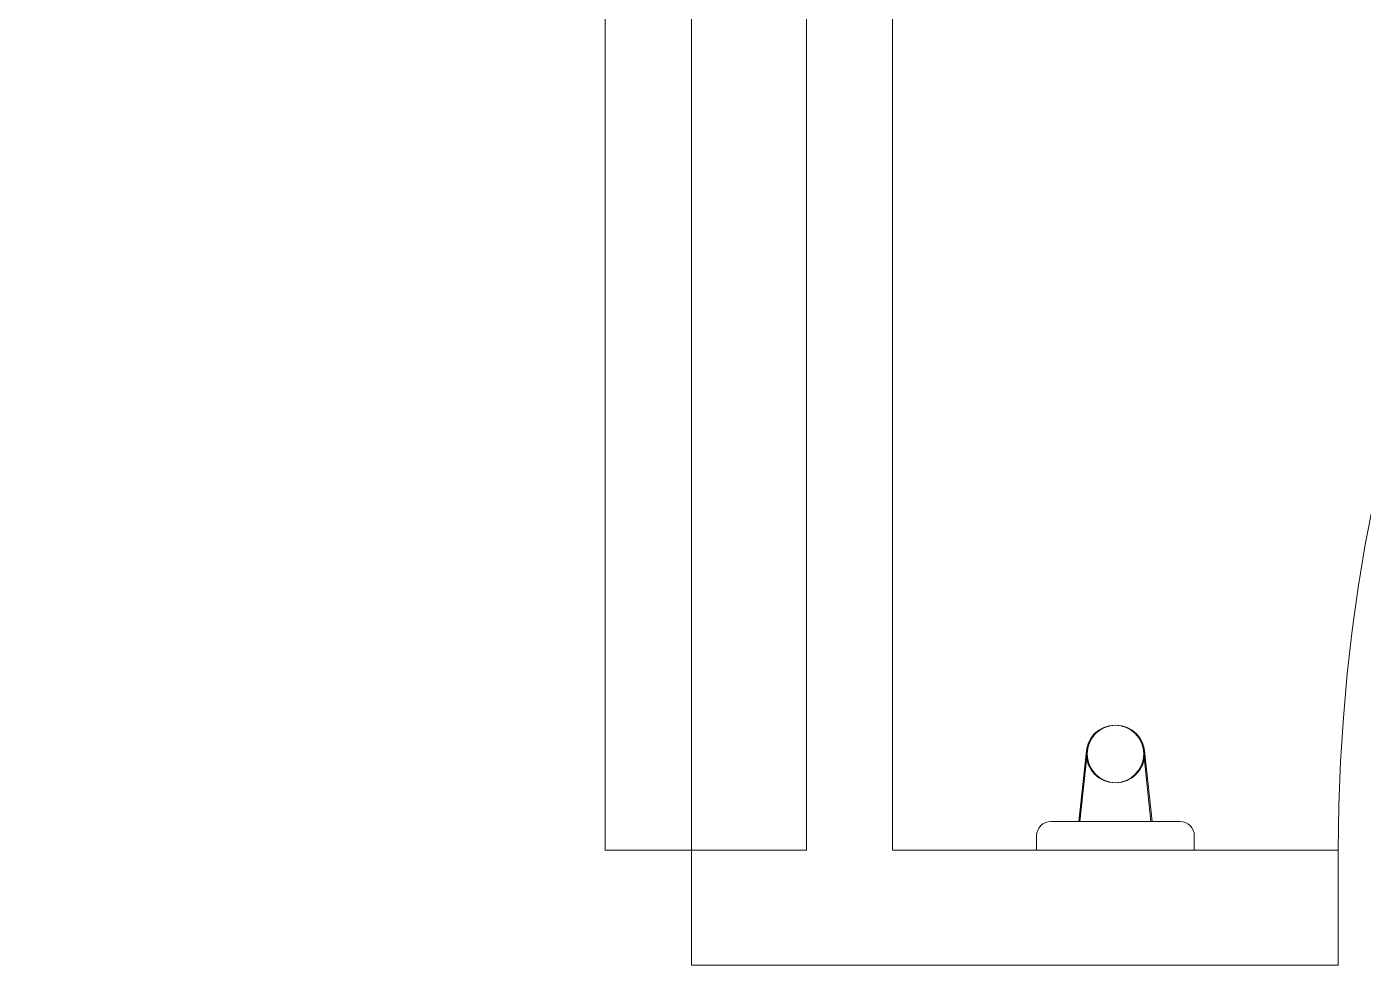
# Model space of a CAD drawing. Header units: millimetres. Extents: x 206 to 837, y 40 to 323.
# Drawn here: x 692.6329 to 693.0977, y 262.1968 to 262.5231 of the extents above; entities that cross this region are included whole.
import ezdxf

# ---------------------------------------------------------------- set-up
doc = ezdxf.new("R2010")
doc.units = ezdxf.units.MM
doc.layers.add('I-ARQ', color=8, linetype='Continuous', lineweight=0)

msp = doc.modelspace()

# ---------------------------------------------------------------- linework, layer by layer
at = {"layer": 'I-ARQ'}
for p, q in [((692.90403, 263.44682), (692.90403, 262.23682)), ((692.93403, 263.44682), (692.93403, 262.23682)), ((692.83403, 262.83682), (692.83403, 262.23682)), ((692.86403, 262.23682), (692.86403, 262.83682)), ((692.99883, 262.24682), (693.00136, 262.27029)), ((692.99918, 262.24682), (693.00171, 262.27029)), ((693.02389, 262.24682), (693.02136, 262.27029)), ((693.02424, 262.24682), (693.02171, 262.27029)), ((693.03395, 262.24682), (692.98912, 262.24682)), ((692.98912, 262.24682), (693.03395, 262.24682)), ((692.98412, 262.23682), (692.98412, 262.24182)), ((692.98412, 262.23682), (692.98412, 262.24182)), ((693.03895, 262.23682), (693.03895, 262.24182)), ((693.03895, 262.23682), (693.03895, 262.24182)), ((693.08904, 262.23821), (693.08904, 262.19682)), ((692.90403, 262.23682), (692.83403, 262.23682)), ((692.83403, 262.23682), (692.86403, 262.23682)), ((692.86403, 262.23682), (692.86403, 262.19682)), ((693.08903, 262.23682), (692.93403, 262.23682)), ((693.03895, 262.23682), (692.98412, 262.23682)), ((692.98412, 262.23682), (693.03895, 262.23682)), ((692.90403, 262.19682), (692.86403, 262.19682)), ((692.90403, 262.19682), (692.93403, 262.19682)), ((693.08904, 262.19682), (692.93403, 262.19682))]:
    msp.add_line(p, q, dxfattribs=at)
for centre in [(693.01136, 262.27029), (693.01171, 262.27029)]:
    msp.add_circle(centre, 0.01, dxfattribs=at)
for centre, radius, start, end in [((692.86403, 262.23682), 0.6, 90, 180), ((693.68903, 262.23682), 0.6, 90, 180), ((692.98912, 262.24182), 0.005, 90, 180), ((692.98912, 262.24182), 0.005, 90, 180), ((693.03395, 262.24182), 0.005, 0, 90), ((693.03395, 262.24182), 0.005, 360, 90)]:
    msp.add_arc(centre, radius, start, end, dxfattribs=at)

doc.saveas('drawing.dxf')
